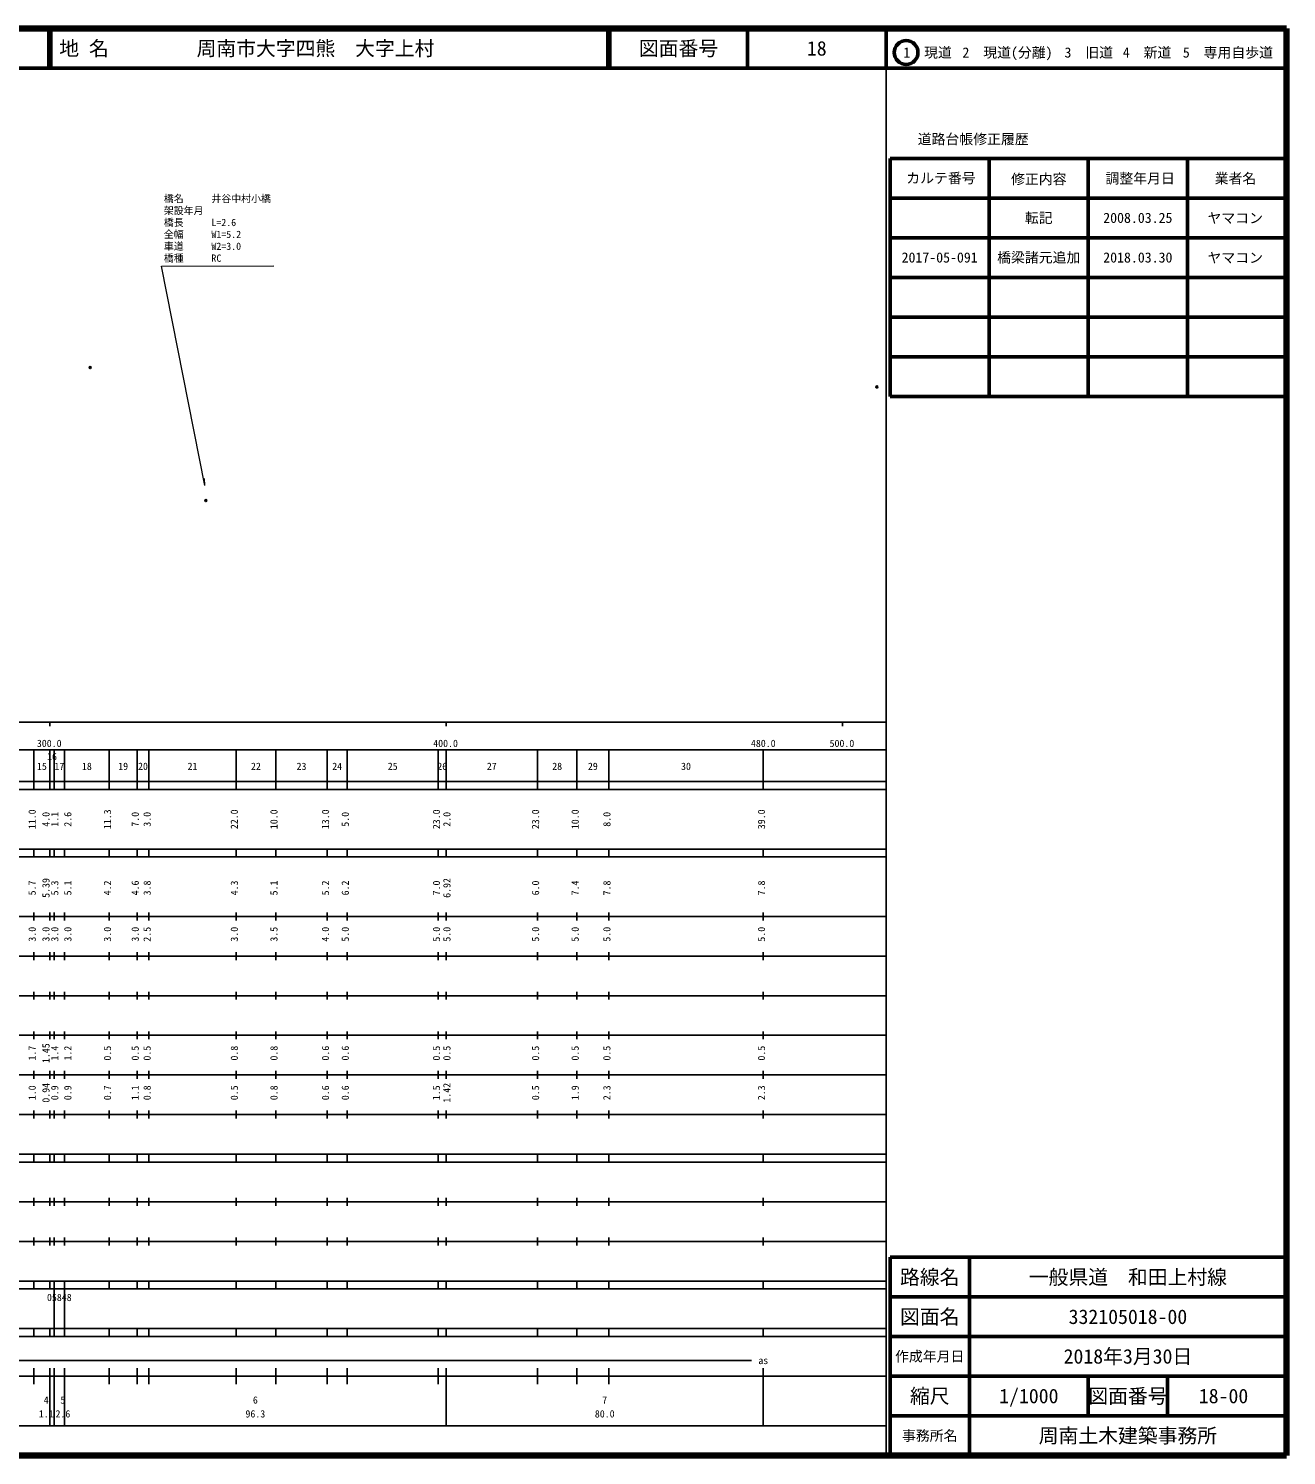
# Model space of a CAD drawing. Units: millimetres on the paper, with parts at other scales. Extents: x 40 to 680, y 20 to 380.
# Drawn here: x 362.6 to 680, y 20 to 380 of the extents above; entities that cross this region are included whole.
import ezdxf
from ezdxf.enums import TextEntityAlignment as Align

# ---------------------------------------------------------------- set-up
doc = ezdxf.new("R2010")
doc.units = ezdxf.units.MM
doc.header["$PDMODE"] = 32
doc.header["$PDSIZE"] = 0.5
for name, color, linetype in [('M-BMK-HTXT', 7, 'Continuous'), ('M-OTRS', 6, 'Continuous'), ('M-TTL-TXT', 7, 'Continuous')]:
    doc.layers.add(name, color=color, linetype=linetype)
for name, color, linetype, lineweight in [('M-STR-HTXT', 7, 'Continuous', 13), ('M-TTL', 2, 'Continuous', 140), ('M-TTL-BAND', 7, 'Continuous', 25), ('M-TTL-FRAM', 2, 'Continuous', 50), ('M-TTL-LINE', 7, 'Continuous', 50)]:
    doc.layers.add(name, color=color, linetype=linetype, lineweight=lineweight)
doc.styles.add('ＭＳ ゴシック', font='')
doc.styles.get('ＭＳ ゴシック').set_extended_font_data('MS Gothic')

msp = doc.modelspace()

# ---------------------------------------------------------------- linework, layer by layer
at = {"layer": 'M-OTRS'}
for p in [(378.17, 294.458), (576.674, 289.569), (407.379, 260.896)]:
    msp.add_point(p, dxfattribs=at)
at = {"layer": 'M-STR-HTXT'}
for p, q in [((396.171, 320.057), (424.48, 320.114)), ((407.119, 264.729), (396.171, 320.057)), ((407.119, 264.729), (407.049, 266.466))]:
    msp.add_line(p, q, dxfattribs=at)
at = {"layer": 'M-TTL'}
for p, q in [((680, 380), (40, 380)), ((680, 20), (680, 380)), ((40, 20), (680, 20))]:
    msp.add_line(p, q, dxfattribs=at)
at = {"layer": 'M-TTL-BAND'}
for p, q in [((579, 20), (579, 370)), ((40, 205), (579, 205)), ((368, 205), (368, 204)), ((468, 205), (468, 204)), ((568, 205), (568, 204)), ((68, 198), (579, 198)), ((364, 188), (364, 198)), ((368, 188), (368, 198)), ((369.1, 188), (369.1, 198)), ((371.7, 188), (371.7, 198)), ((383, 188), (383, 198)), ((390, 188), (390, 198)), ((393, 188), (393, 198)), ((415, 188), (415, 198)), ((425, 188), (425, 198)), ((438, 188), (438, 198)), ((443, 188), (443, 198)), ((466, 188), (466, 198)), ((468, 188), (468, 198)), ((491, 188), (491, 198)), ((501, 188), (501, 198)), ((509, 188), (509, 198)), ((548, 188), (548, 198)), ((40, 190), (579, 190)), ((40, 188), (579, 188)), ((40, 173), (579, 173)), ((364, 171), (364, 173)), ((368, 171), (368, 173)), ((369.1, 171), (369.1, 173)), ((371.7, 171), (371.7, 173)), ((383, 171), (383, 173)), ((390, 171), (390, 173)), ((393, 171), (393, 173)), ((415, 171), (415, 173)), ((425, 171), (425, 173)), ((438, 171), (438, 173)), ((443, 171), (443, 173)), ((466, 171), (466, 173)), ((468, 171), (468, 173)), ((491, 171), (491, 173)), ((501, 171), (501, 173)), ((509, 171), (509, 173)), ((548, 171), (548, 173)), ((40, 171), (579, 171)), ((40, 156), (579, 156)), ((364, 155), (364, 157)), ((368, 155), (368, 157)), ((369.1, 155), (369.1, 157)), ((371.7, 155), (371.7, 157)), ((383, 155), (383, 157)), ((390, 155), (390, 157)), ((393, 155), (393, 157)), ((415, 155), (415, 157)), ((425, 155), (425, 157)), ((438, 155), (438, 157)), ((443, 155), (443, 157)), ((466, 155), (466, 157)), ((468, 155), (468, 157)), ((491, 155), (491, 157)), ((501, 155), (501, 157)), ((509, 155), (509, 157)), ((548, 155), (548, 157)), ((46, 146), (579, 146)), ((364, 145), (364, 147)), ((368, 145), (368, 147)), ((369.1, 145), (369.1, 147)), ((371.7, 145), (371.7, 147)), ((383, 145), (383, 147)), ((390, 145), (390, 147)), ((393, 145), (393, 147)), ((415, 145), (415, 147)), ((425, 145), (425, 147)), ((438, 145), (438, 147)), ((443, 145), (443, 147)), ((466, 145), (466, 147)), ((468, 145), (468, 147)), ((491, 145), (491, 147)), ((501, 145), (501, 147)), ((509, 145), (509, 147)), ((548, 145), (548, 147)), ((364, 135), (364, 137)), ((368, 135), (368, 137)), ((369.1, 135), (369.1, 137)), ((371.7, 135), (371.7, 137)), ((383, 135), (383, 137)), ((390, 135), (390, 137)), ((393, 135), (393, 137)), ((415, 135), (415, 137)), ((425, 135), (425, 137)), ((438, 135), (438, 137)), ((443, 135), (443, 137)), ((466, 135), (466, 137)), ((468, 135), (468, 137)), ((491, 135), (491, 137)), ((501, 135), (501, 137)), ((509, 135), (509, 137)), ((548, 135), (548, 137)), ((52, 136), (579, 136)), ((46, 126), (579, 126)), ((364, 125), (364, 127)), ((368, 125), (368, 127)), ((369.1, 125), (369.1, 127)), ((371.7, 125), (371.7, 127)), ((383, 125), (383, 127)), ((390, 125), (390, 127)), ((393, 125), (393, 127)), ((415, 125), (415, 127)), ((425, 125), (425, 127)), ((438, 125), (438, 127)), ((443, 125), (443, 127)), ((466, 125), (466, 127)), ((468, 125), (468, 127)), ((491, 125), (491, 127)), ((501, 125), (501, 127)), ((509, 125), (509, 127)), ((548, 125), (548, 127)), ((52, 116), (579, 116)), ((364, 115), (364, 117)), ((368, 115), (368, 117)), ((369.1, 115), (369.1, 117)), ((371.7, 115), (371.7, 117)), ((383, 115), (383, 117)), ((390, 115), (390, 117)), ((393, 115), (393, 117)), ((415, 115), (415, 117)), ((425, 115), (425, 117)), ((438, 115), (438, 117)), ((443, 115), (443, 117)), ((466, 115), (466, 117)), ((468, 115), (468, 117)), ((491, 115), (491, 117)), ((501, 115), (501, 117)), ((509, 115), (509, 117)), ((548, 115), (548, 117)), ((46, 106), (579, 106)), ((364, 105), (364, 107)), ((368, 105), (368, 107)), ((369.1, 105), (369.1, 107)), ((371.7, 105), (371.7, 107)), ((383, 105), (383, 107)), ((390, 105), (390, 107)), ((393, 105), (393, 107)), ((415, 105), (415, 107)), ((425, 105), (425, 107)), ((438, 105), (438, 107)), ((443, 105), (443, 107)), ((466, 105), (466, 107)), ((468, 105), (468, 107)), ((491, 105), (491, 107)), ((501, 105), (501, 107)), ((509, 105), (509, 107)), ((548, 105), (548, 107)), ((40, 96), (579, 96)), ((40, 94), (579, 94)), ((364, 94), (364, 96)), ((368, 94), (368, 96)), ((369.1, 94), (369.1, 96)), ((371.7, 94), (371.7, 96)), ((383, 94), (383, 96)), ((390, 94), (390, 96)), ((393, 94), (393, 96)), ((415, 94), (415, 96)), ((425, 94), (425, 96)), ((438, 94), (438, 96)), ((443, 94), (443, 96)), ((466, 94), (466, 96)), ((468, 94), (468, 96)), ((491, 94), (491, 96)), ((501, 94), (501, 96)), ((509, 94), (509, 96)), ((548, 94), (548, 96)), ((49, 84), (579, 84)), ((364, 83), (364, 85)), ((368, 83), (368, 85)), ((369.1, 83), (369.1, 85)), ((371.7, 83), (371.7, 85)), ((383, 83), (383, 85)), ((390, 83), (390, 85)), ((393, 83), (393, 85)), ((415, 83), (415, 85)), ((425, 83), (425, 85)), ((438, 83), (438, 85)), ((443, 83), (443, 85)), ((466, 83), (466, 85)), ((468, 83), (468, 85)), ((491, 83), (491, 85)), ((501, 83), (501, 85)), ((509, 83), (509, 85)), ((548, 83), (548, 85)), ((40, 74), (579, 74)), ((364, 73), (364, 75)), ((368, 73), (368, 75)), ((369.1, 73), (369.1, 75)), ((371.7, 73), (371.7, 75)), ((383, 73), (383, 75)), ((390, 73), (390, 75)), ((393, 73), (393, 75)), ((415, 73), (415, 75)), ((425, 73), (425, 75)), ((438, 73), (438, 75)), ((443, 73), (443, 75)), ((466, 73), (466, 75)), ((468, 73), (468, 75)), ((491, 73), (491, 75)), ((501, 73), (501, 75)), ((509, 73), (509, 75)), ((548, 73), (548, 75)), ((40, 64), (579, 64)), ((40, 62), (579, 62)), ((364, 62), (364, 64)), ((368, 62), (368, 64)), ((369.1, 62), (369.1, 64)), ((369.1, 52), (369.1, 62)), ((371.7, 62), (371.7, 64)), ((371.7, 52), (371.7, 62)), ((383, 62), (383, 64)), ((390, 62), (390, 64)), ((393, 62), (393, 64)), ((415, 62), (415, 64)), ((425, 62), (425, 64)), ((438, 62), (438, 64)), ((443, 62), (443, 64)), ((466, 62), (466, 64)), ((468, 62), (468, 64)), ((491, 62), (491, 64)), ((501, 62), (501, 64)), ((509, 62), (509, 64)), ((548, 62), (548, 64)), ((40, 52), (579, 52)), ((364, 50), (364, 52)), ((368, 50), (368, 52)), ((369.1, 50), (369.1, 52)), ((371.7, 50), (371.7, 52)), ((383, 50), (383, 52)), ((390, 50), (390, 52)), ((393, 50), (393, 52)), ((415, 50), (415, 52)), ((425, 50), (425, 52)), ((438, 50), (438, 52)), ((443, 50), (443, 52)), ((466, 50), (466, 52)), ((468, 50), (468, 52)), ((491, 50), (491, 52)), ((501, 50), (501, 52)), ((509, 50), (509, 52)), ((548, 50), (548, 52)), ((40, 50), (579, 50)), ((71, 44), (545, 44)), ((40, 40), (579, 40)), ((364, 38), (364, 42)), ((368, 27.5), (368, 42)), ((369.1, 27.5), (369.1, 42)), ((371.7, 27.5), (371.7, 42)), ((383, 38), (383, 42)), ((390, 38), (390, 42)), ((393, 38), (393, 42)), ((415, 38), (415, 42)), ((425, 38), (425, 42)), ((438, 38), (438, 42)), ((443, 38), (443, 42)), ((466, 38), (466, 42)), ((468, 27.5), (468, 42)), ((491, 38), (491, 42)), ((501, 38), (501, 42)), ((509, 38), (509, 42)), ((548, 27.5), (548, 42)), ((68, 27.5), (579, 27.5))]:
    msp.add_line(p, q, dxfattribs=at)
at = {"layer": 'M-TTL-FRAM'}
for p, q in [((580, 347.197), (580, 287.197)), ((580, 347.197), (680, 347.197)), ((580, 287.197), (680, 287.197)), ((680, 70), (580, 70)), ((580, 70), (580, 20))]:
    msp.add_line(p, q, dxfattribs=at)
at = {"layer": 'M-TTL-LINE'}
for p, q in [((367.75, 380), (367.75, 370)), ((368.25, 380), (368.25, 370)), ((508.747, 380), (508.747, 370)), ((509.247, 380), (509.247, 370)), ((543.997, 380), (543.997, 370)), ((579, 380), (579, 370)), ((40, 370), (680, 370)), ((605, 347.197), (605, 287.197)), ((630, 347.197), (630, 287.197)), ((655, 347.197), (655, 287.197)), ((580, 337.197), (680, 337.197)), ((580, 327.197), (680, 327.197)), ((580, 317.197), (680, 317.197)), ((580, 307.197), (680, 307.197)), ((580, 297.197), (680, 297.197)), ((600, 70), (600, 20)), ((680, 60), (580, 60)), ((680, 50), (580, 50)), ((680, 40), (580, 40)), ((630, 40), (630, 30)), ((650, 40), (650, 30)), ((680, 30), (580, 30))]:
    msp.add_line(p, q, dxfattribs=at)
msp.add_circle((584.031, 373.958), 3, dxfattribs=at)

# ---------------------------------------------------------------- texts
at = {"layer": 'M-BMK-HTXT', "style": 'ＭＳ ゴシック'}
for s, p in [('橋名', (396.77, 335.61)), ('架設年月', (396.77, 332.61)), ('井谷中村小橋', (408.77, 335.61)), ('橋長', (396.77, 329.61)), ('L=2.6', (408.77, 329.61)), ('全幅', (396.77, 326.61)), ('W1=5.2', (408.77, 326.61)), ('車道', (396.77, 323.61)), ('W2=3.0', (408.77, 323.61)), ('橋種', (396.77, 320.61)), ('RC', (408.77, 320.61))]:
    msp.add_text(s, height=1.833, dxfattribs=at).set_placement(p, align=Align.BOTTOM_LEFT)
at = {"layer": 'M-TTL-BAND', "style": 'ＭＳ ゴシック'}
for s, p in [('300.0', (367.844, 198.195)), ('400.0', (467.844, 198.195)), ('480.0', (548, 198.195)), ('500.0', (567.844, 198.195)), ('15', (366, 192.405)), ('16', (368.55, 194.871)), ('17', (370.4, 192.405)), ('18', (377.35, 192.405)), ('19', (386.5, 192.405)), ('20', (391.5, 192.405)), ('21', (404, 192.405)), ('22', (420, 192.405)), ('23', (431.5, 192.405)), ('24', (440.5, 192.405)), ('25', (454.5, 192.405)), ('26', (467, 192.405)), ('27', (479.5, 192.405)), ('28', (496, 192.405)), ('29', (505, 192.405)), ('30', (528.5, 192.405)), ('as', (548, 42.5)), ('4', (367.093, 32.523)), ('5', (371.297, 32.523)), ('6', (419.85, 32.523)), ('7', (508, 32.523)), ('1.1', (367.093, 29.033)), ('2.6', (371.297, 29.033)), ('96.3', (419.85, 29.033)), ('80.0', (508, 29.033))]:
    msp.add_text(s, height=1.833, dxfattribs=at).set_placement(p, align=Align.BOTTOM_CENTER)
for s, p in [('11.0', (365, 180.5)), ('4.0', (368.475, 180.5)), ('1.1', (370.707, 180.5)), ('2.6', (373.999, 180.5)), ('11.3', (384, 180.5)), ('7.0', (391, 180.5)), ('3.0', (394, 180.5)), ('22.0', (416, 180.5)), ('10.0', (426, 180.5)), ('13.0', (439, 180.5)), ('5.0', (444, 180.5)), ('23.0', (467, 180.5)), ('2.0', (469.638, 180.5)), ('23.0', (492, 180.5)), ('10.0', (502, 180.5)), ('8.0', (510, 180.5)), ('39.0', (549, 180.5)), ('5.7', (365, 163.174)), ('5.39', (368.475, 163.174)), ('5.3', (370.707, 163.174)), ('5.1', (373.999, 163.174)), ('4.2', (384, 163.174)), ('4.6', (391, 163.174)), ('3.8', (394, 163.174)), ('4.3', (416, 163.174)), ('5.1', (426, 163.174)), ('5.2', (439, 163.174)), ('6.2', (444, 163.174)), ('7.0', (467, 163.174)), ('6.92', (469.638, 163.174)), ('6.0', (492, 163.174)), ('7.4', (502, 163.174)), ('7.8', (510, 163.174)), ('7.8', (549, 163.174)), ('3.0', (365, 151.5)), ('3.0', (368.475, 151.5)), ('3.0', (370.707, 151.5)), ('3.0', (373.999, 151.5)), ('3.0', (384, 151.5)), ('3.0', (391, 151.5)), ('2.5', (394, 151.5)), ('3.0', (416, 151.5)), ('3.5', (426, 151.5)), ('4.0', (439, 151.5)), ('5.0', (444, 151.5)), ('5.0', (467, 151.5)), ('5.0', (469.638, 151.5)), ('5.0', (492, 151.5)), ('5.0', (502, 151.5)), ('5.0', (510, 151.5)), ('5.0', (549, 151.5)), ('1.7', (365, 121.5)), ('1.45', (368.475, 121.5)), ('1.4', (370.707, 121.5)), ('1.2', (373.999, 121.5)), ('0.5', (384, 121.5)), ('0.5', (391, 121.5)), ('0.5', (394, 121.5)), ('0.8', (416, 121.5)), ('0.8', (426, 121.5)), ('0.6', (439, 121.5)), ('0.6', (444, 121.5)), ('0.5', (467, 121.5)), ('0.5', (469.638, 121.5)), ('0.5', (492, 121.5)), ('0.5', (502, 121.5)), ('0.5', (510, 121.5)), ('0.5', (549, 121.5)), ('1.0', (365, 111.5)), ('0.94', (368.475, 111.5)), ('0.9', (370.707, 111.5)), ('0.9', (373.999, 111.5)), ('0.7', (384, 111.5)), ('1.1', (391, 111.5)), ('0.8', (394, 111.5)), ('0.5', (416, 111.5)), ('0.8', (426, 111.5)), ('0.6', (439, 111.5)), ('0.6', (444, 111.5)), ('1.5', (467, 111.5)), ('1.42', (469.638, 111.5)), ('0.5', (492, 111.5)), ('1.9', (502, 111.5)), ('2.3', (510, 111.5)), ('2.3', (549, 111.5))]:
    msp.add_text(s, height=1.833, rotation=90, dxfattribs=at).set_placement(p, align=Align.BOTTOM_CENTER)
msp.add_text('05848', height=1.833, dxfattribs=at).set_placement((367.275, 58.405), align=Align.BOTTOM_LEFT)
at = {"layer": 'M-TTL-TXT', "style": 'ＭＳ ゴシック'}
for s, p in [('地 名', (370.38, 375)), ('周南市大字四熊\u3000大字上村', (405.024, 375))]:
    msp.add_text(s, height=3.666, dxfattribs=at).set_placement(p, align=Align.MIDDLE_LEFT)
for s, height, p in [('図面番号', 3.666, (526.622, 375)), ('18', 3.666, (561.497, 375)), ('1\u3000現道', 2.566, (589.448, 373.958)), ('2\u3000現道(分離)', 2.566, (609.619, 373.958)), ('3\u3000旧道', 2.566, (630.121, 373.958)), ('4\u3000新道', 2.566, (644.824, 373.958)), ('5\u3000専用自歩道', 2.566, (665.228, 373.958)), ('道路台帳修正履歴', 2.566, (600.968, 352.113)), ('カルテ番号', 2.566, (592.839, 342.277)), ('修正内容', 2.566, (617.509, 342.023)), ('調整年月日', 2.566, (643.089, 342.197)), ('業者名', 2.566, (667.134, 342.197)), ('転記', 2.566, (617.5, 332.245)), ('2008.03.25', 2.566, (642.5, 332.245)), ('ヤマコン', 2.566, (667.077, 332.189)), ('2017-05-091', 2.566, (592.5, 322.245)), ('橋梁諸元追加', 2.566, (617.5, 322.245)), ('2018.03.30', 2.566, (642.5, 322.245)), ('ヤマコン', 2.566, (667.077, 322.189)), ('路線名', 3.666, (590, 65)), ('路線名', 3.666, (590, 65)), ('一般県道\u3000和田上村線', 3.666, (640, 65)), ('図面名', 3.666, (590, 55)), ('図面名', 3.666, (590, 55)), ('332105018-00', 3.666, (640, 55)), ('2018年3月30日', 3.666, (640, 45)), ('作成年月日', 2.566, (590, 45)), ('作成年月日', 2.566, (590, 45)), ('縮尺', 3.666, (590, 35)), ('縮尺', 3.666, (590, 35)), ('1/1000', 3.666, (615, 35)), ('図面番号', 3.666, (640, 35)), ('図面番号', 3.666, (640, 35)), ('18-00', 3.666, (664.125, 35)), ('事務所名', 2.566, (590, 25)), ('事務所名', 2.566, (590, 25)), ('周南土木建築事務所', 3.666, (640, 25))]:
    msp.add_text(s, height=height, dxfattribs=at).set_placement(p, align=Align.MIDDLE_CENTER)

doc.saveas('drawing.dxf')
